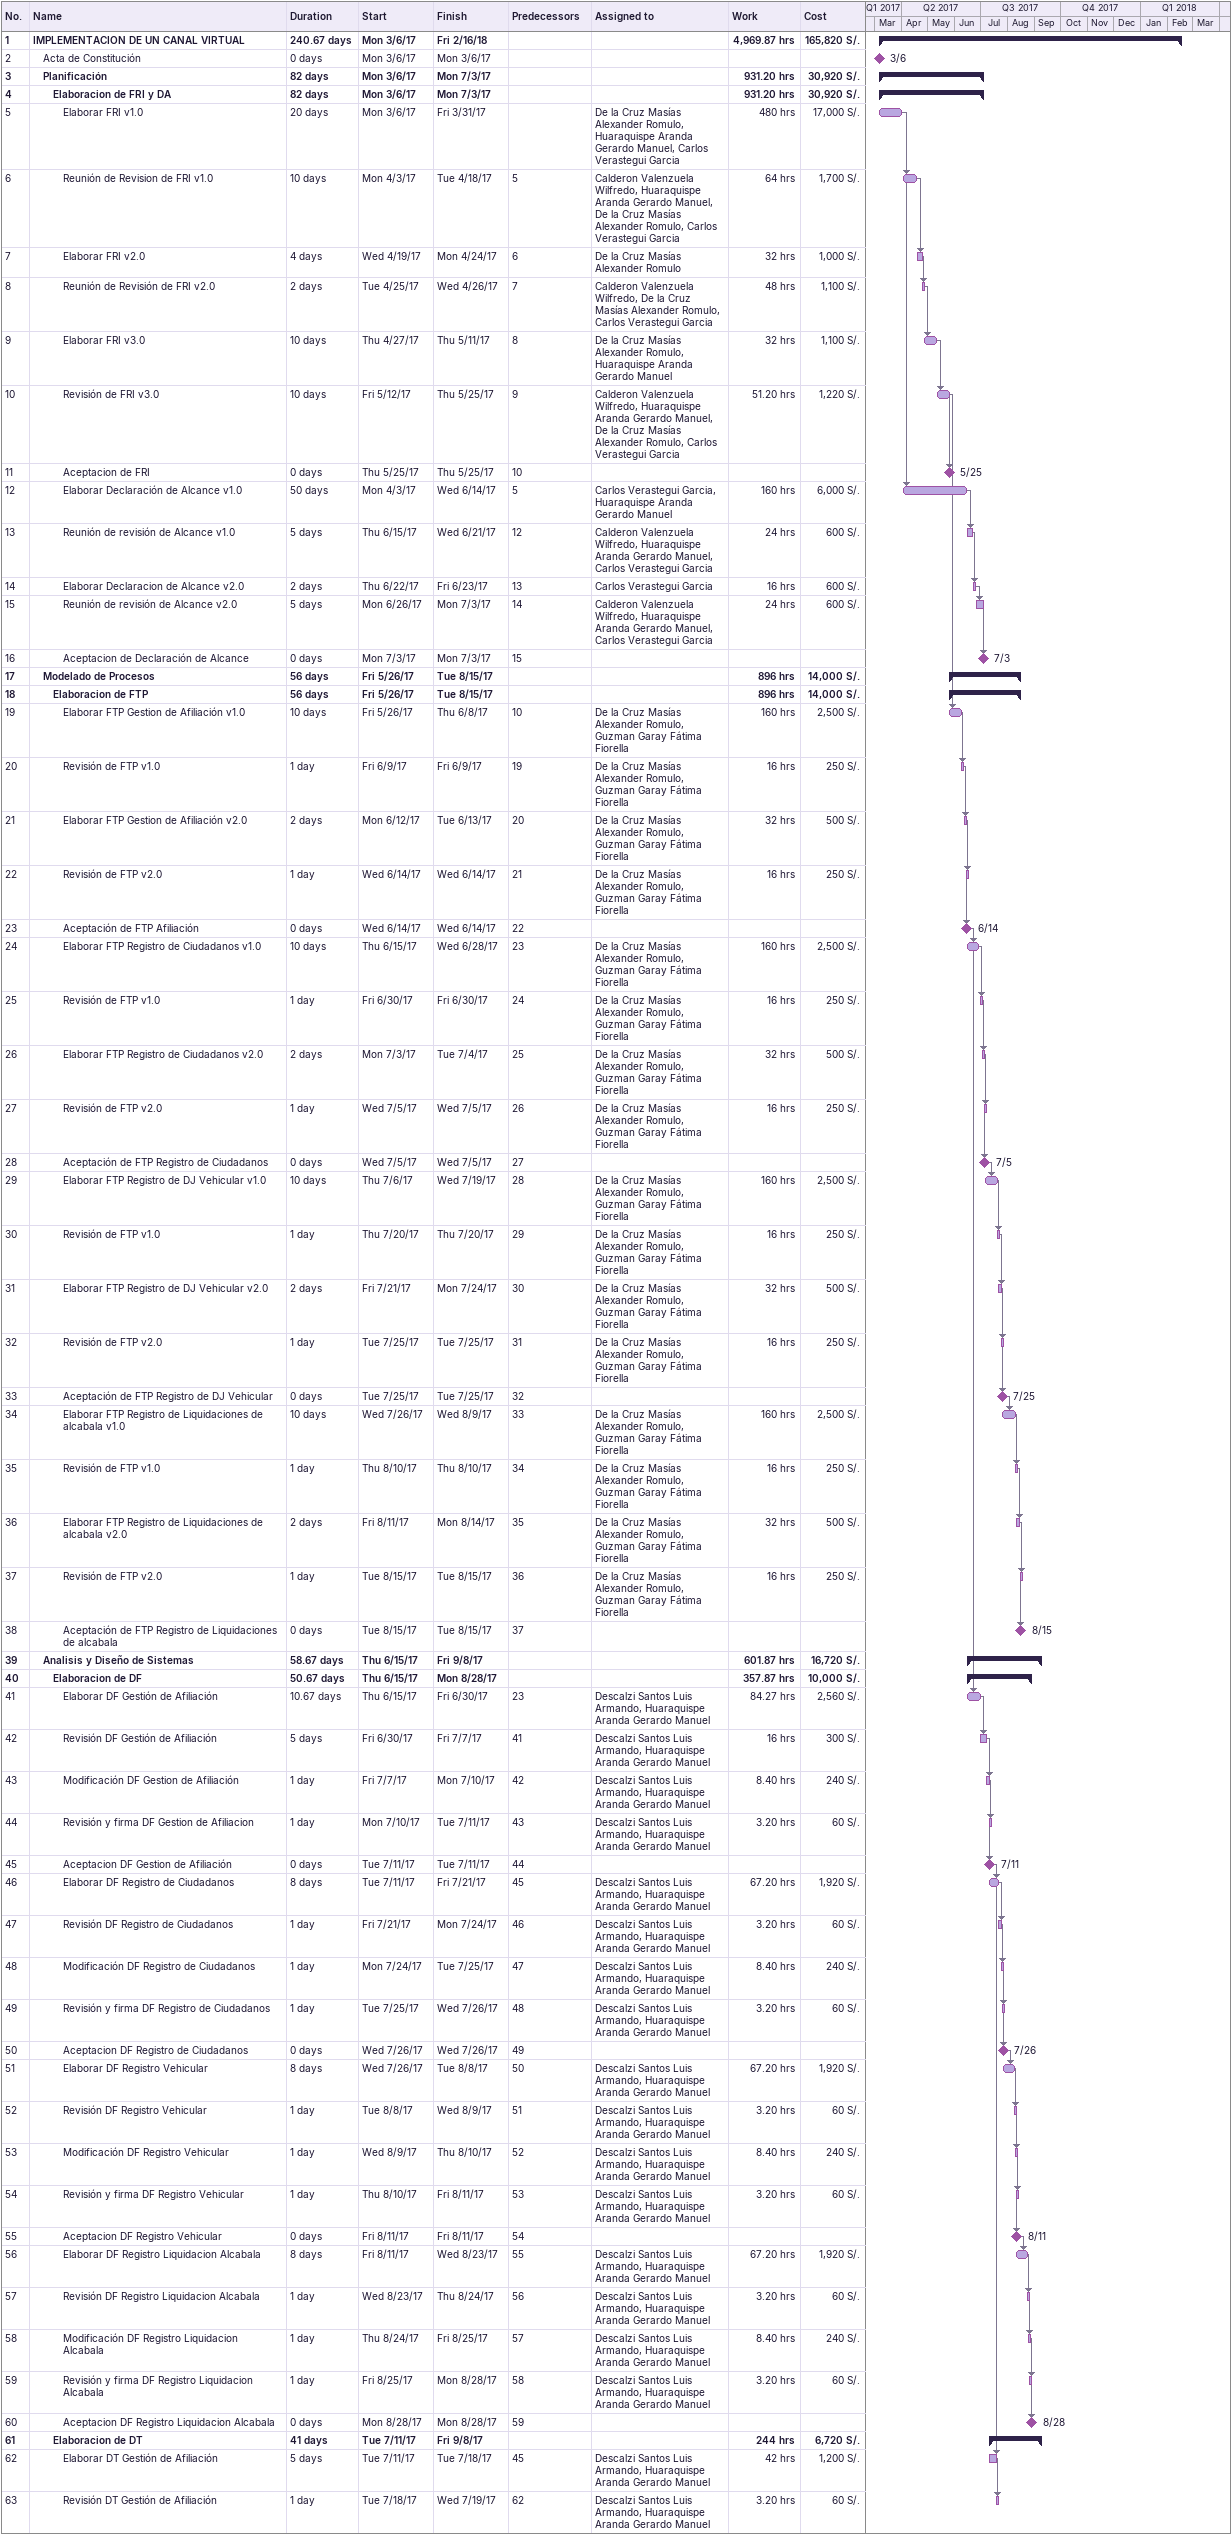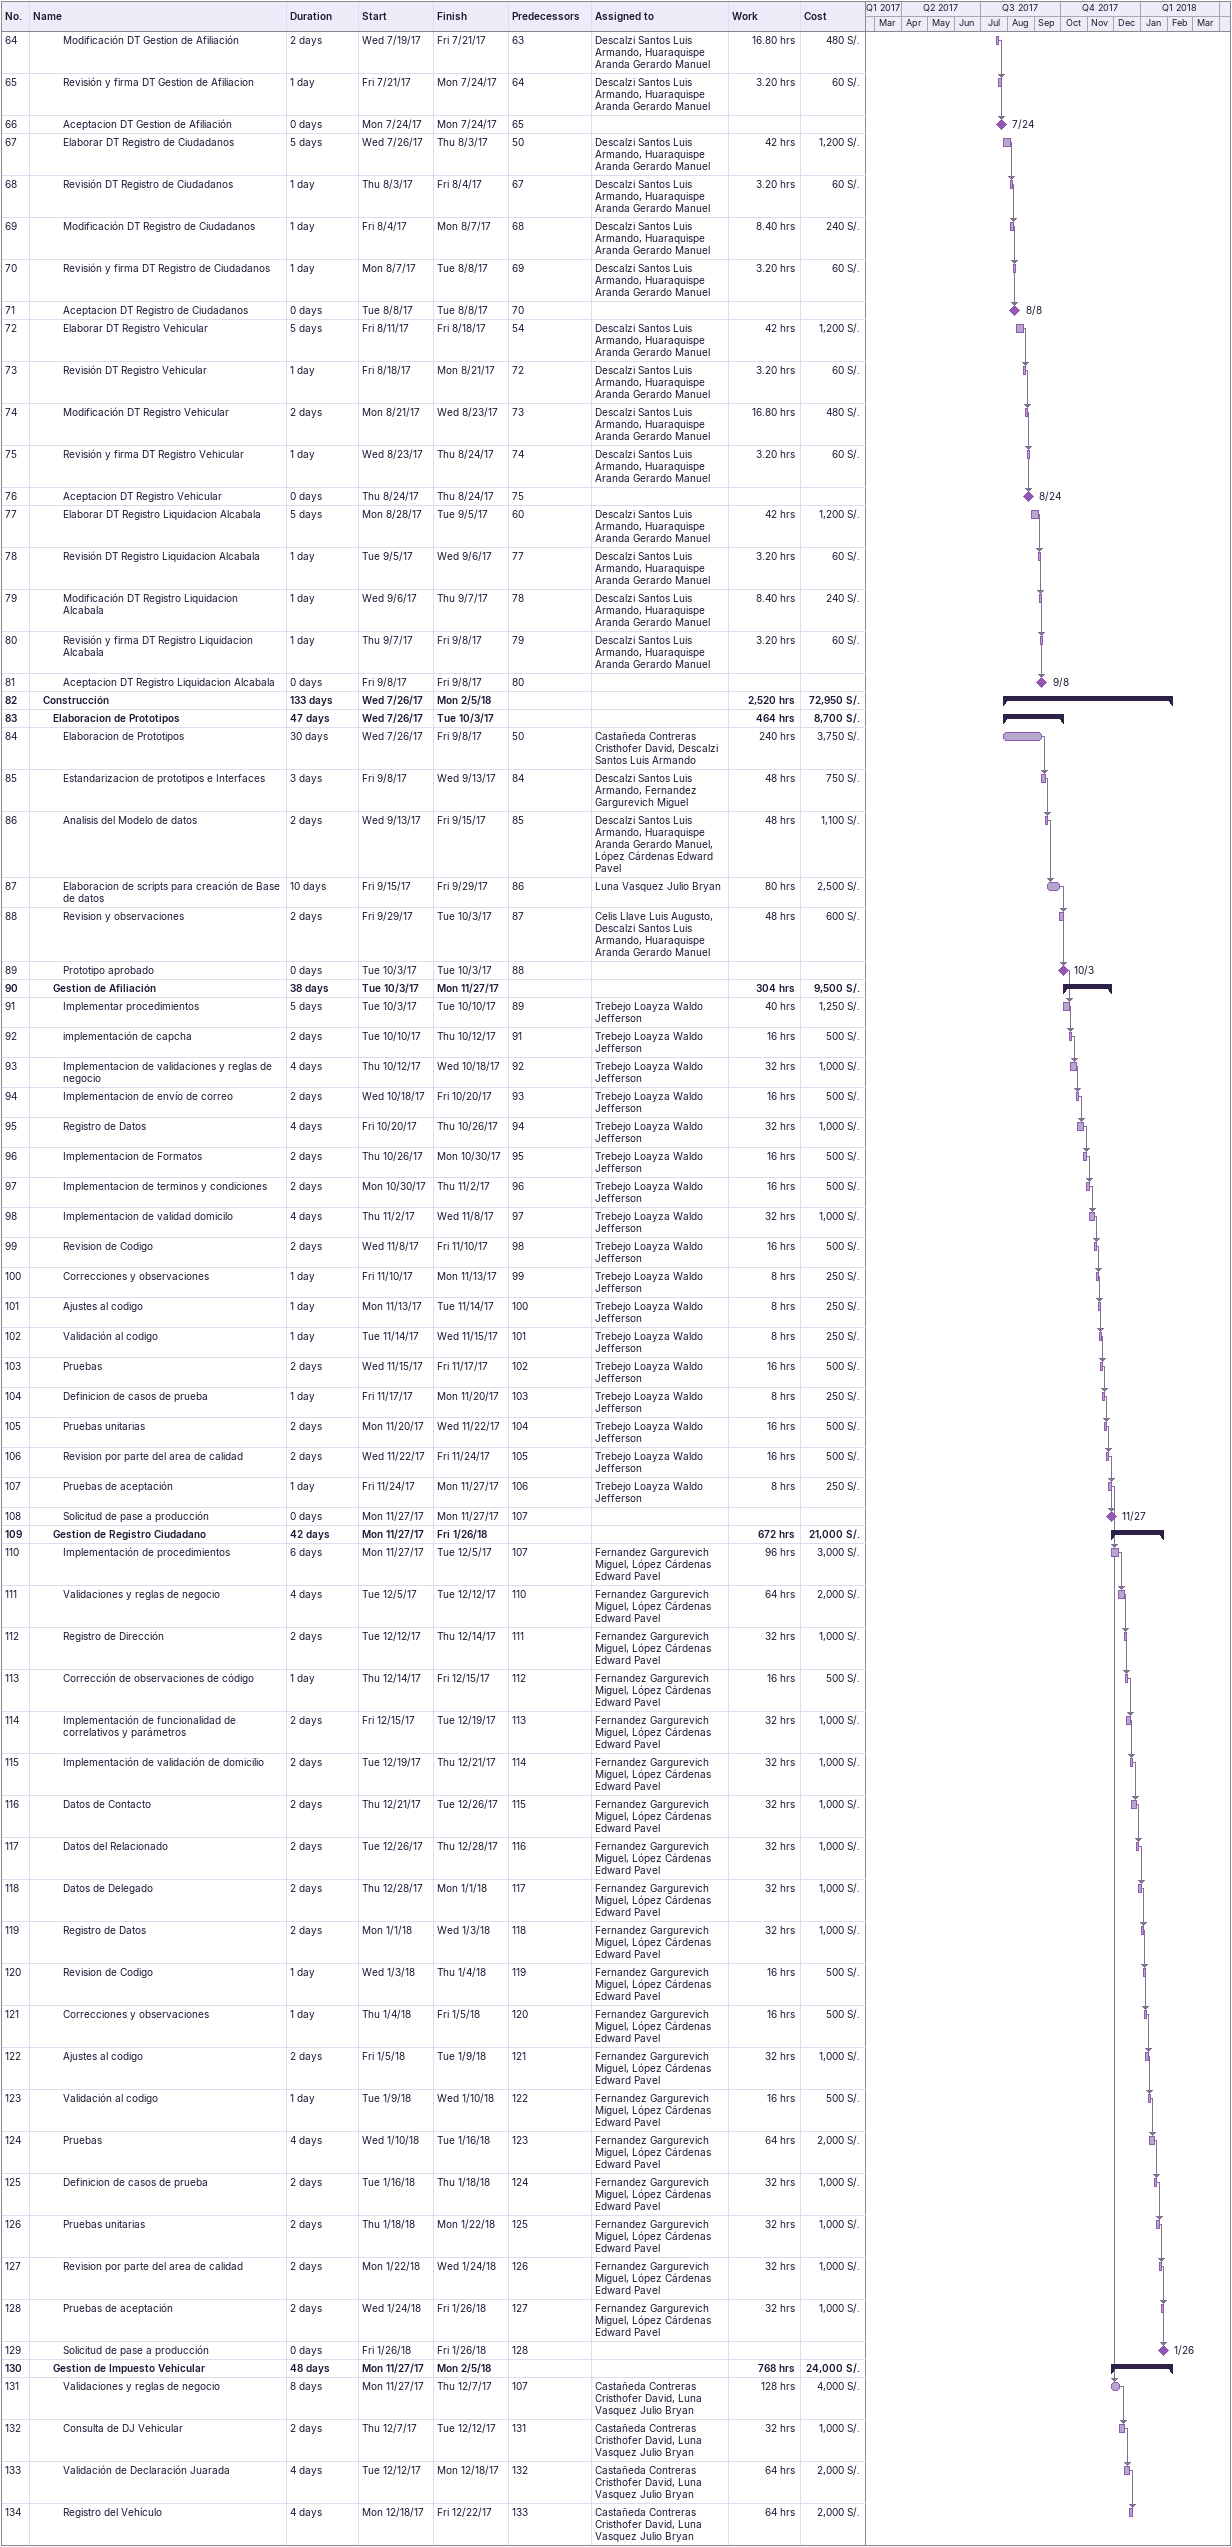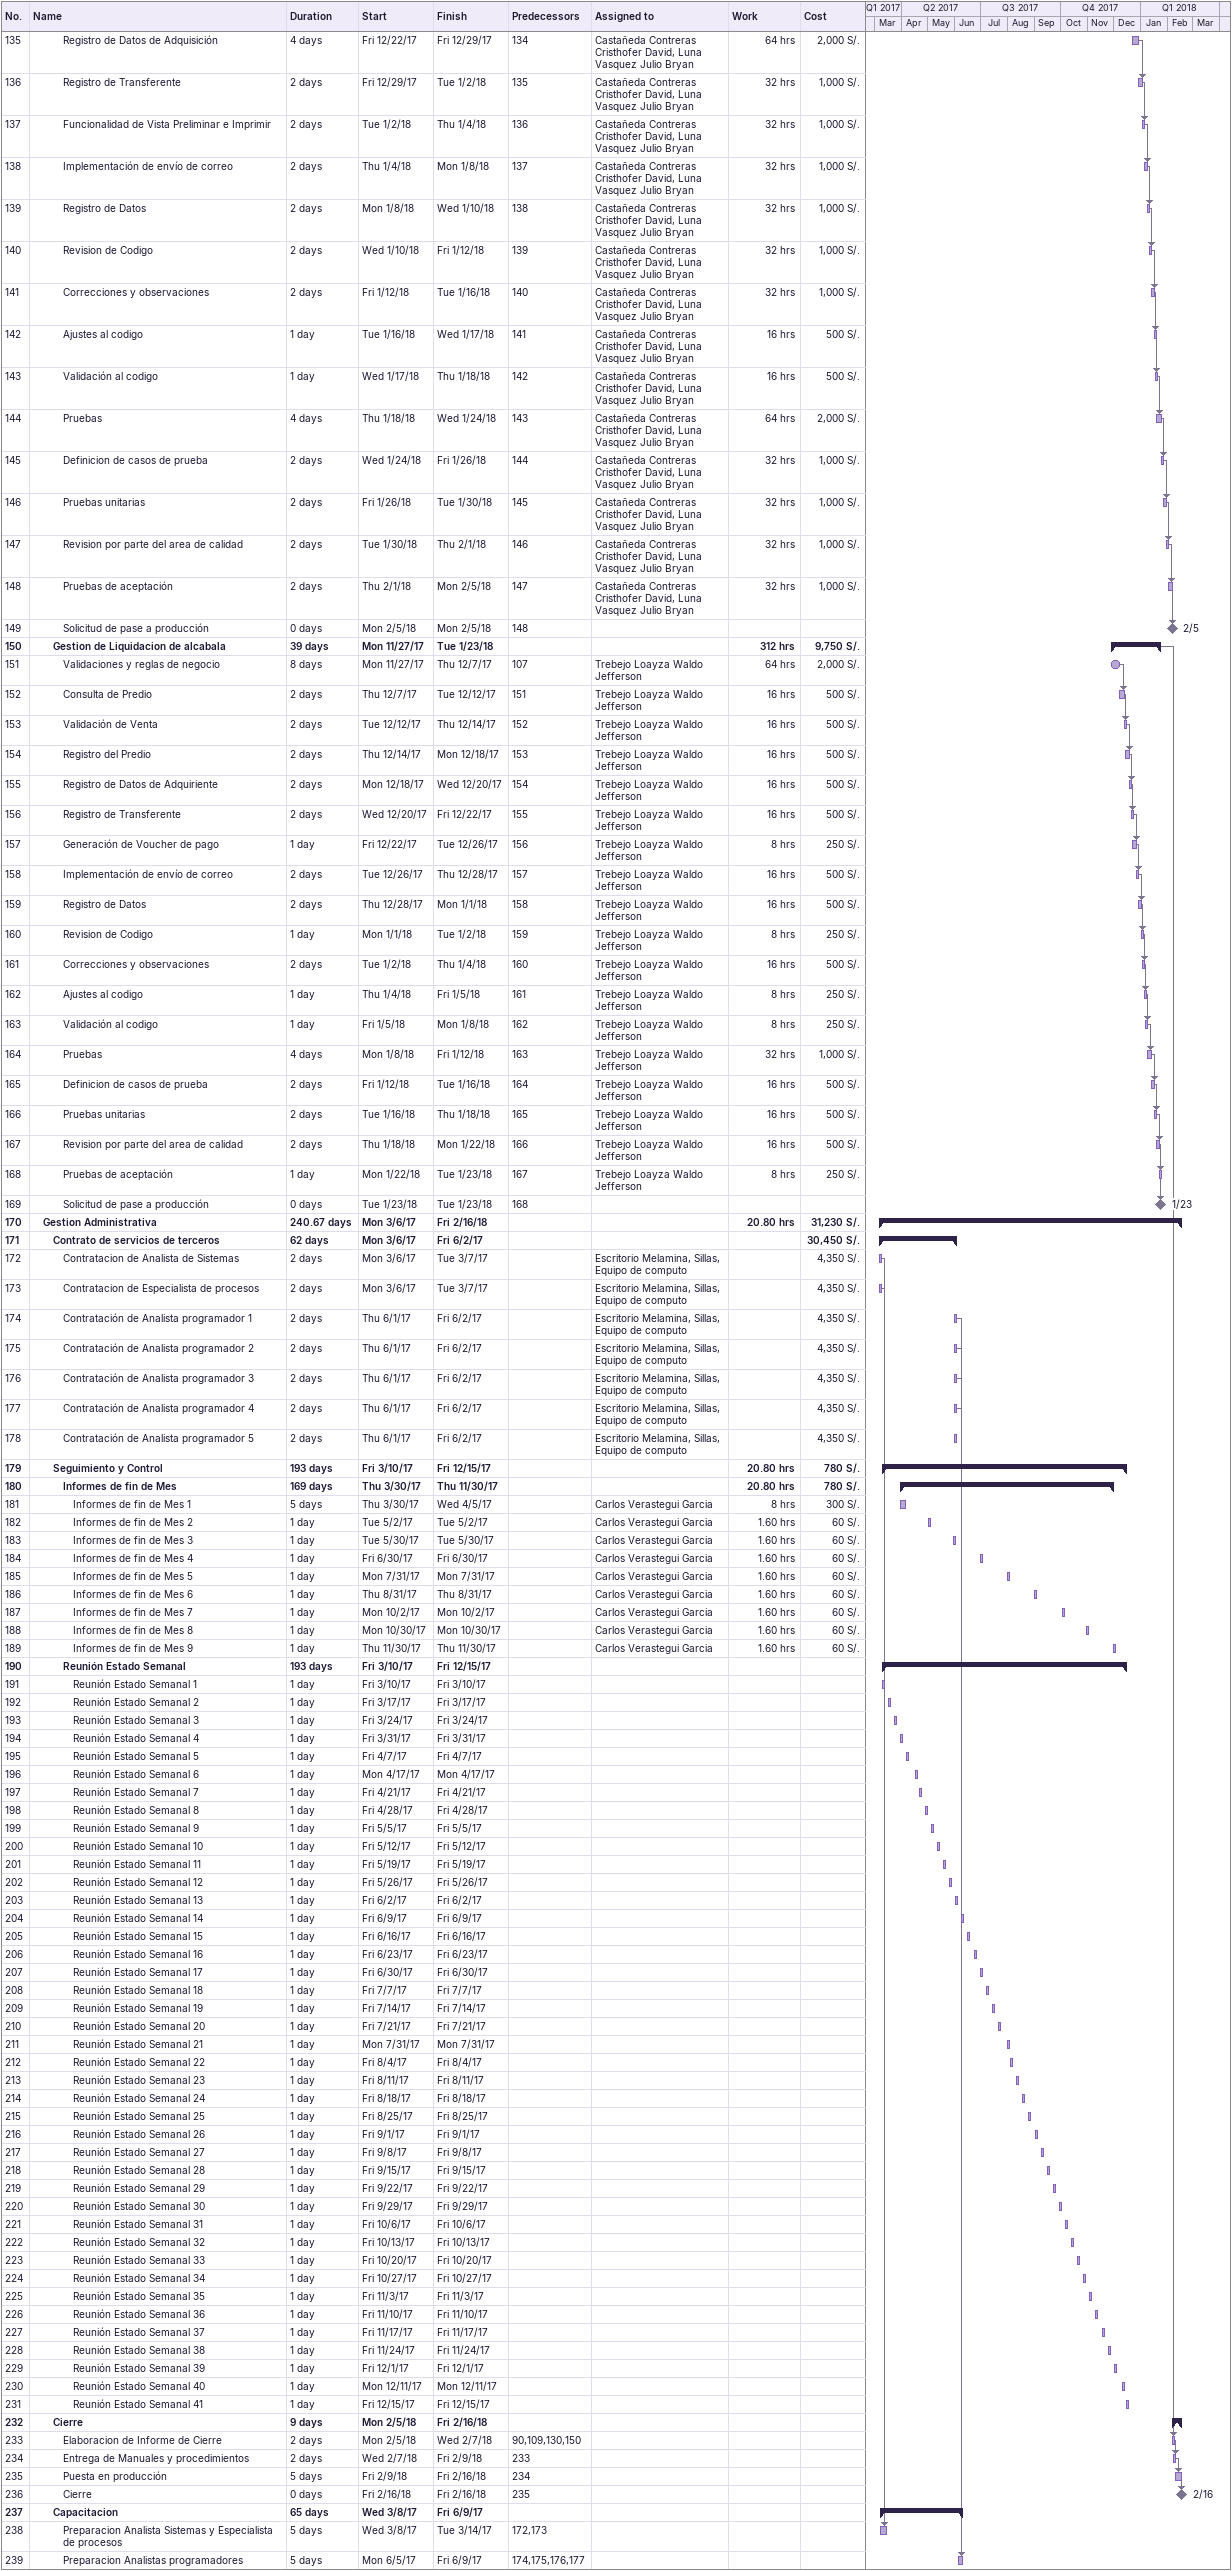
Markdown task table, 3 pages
| ID | Level | Task | Duration | Start | Finish | Predecessors | Resources | Work (h) | Cost (S/.) |
|---|---|---|---|---|---|---|---|---|---|
| 1 | 1 | **IMPLEMENTACION DE UN CANAL VIRTUAL** | 240.67d | 2017-03-06 | 2018-02-16 |  |  | 4969.87 | 165820 |
| 2 | 2 | Acta de Constitución | 0d | 2017-03-06 | 2017-03-06 |  |  |  |  |
| 3 | 2 | **Planificación** | 82d | 2017-03-06 | 2017-07-03 |  |  | 931.20 | 30920 |
| 4 | 3 | **Elaboracion de FRI y DA** | 82d | 2017-03-06 | 2017-07-03 |  |  | 931.20 | 30920 |
| 5 | 4 | Elaborar FRI v1.0 | 20d | 2017-03-06 | 2017-03-31 |  | De la Cruz Masías Alexander Romulo, Huaraquispe Aranda Gerardo Manuel, Carlos Verastegui Garcia | 480 | 17000 |
| 6 | 4 | Reunión de Revision de FRI v1.0 | 10d | 2017-04-03 | 2017-04-18 | 5 | Calderon Valenzuela Wilfredo, Huaraquispe Aranda Gerardo Manuel, De la Cruz Masías Alexander Romulo, Carlos Verastegui Garcia | 64 | 1700 |
| 7 | 4 | Elaborar FRI v2.0 | 4d | 2017-04-19 | 2017-04-24 | 6 | De la Cruz Masías Alexander Romulo | 32 | 1000 |
| 8 | 4 | Reunión de Revisión de FRI v2.0 | 2d | 2017-04-25 | 2017-04-26 | 7 | Calderon Valenzuela Wilfredo, De la Cruz Masías Alexander Romulo, Carlos Verastegui Garcia | 48 | 1100 |
| 9 | 4 | Elaborar FRI v3.0 | 10d | 2017-04-27 | 2017-05-11 | 8 | De la Cruz Masías Alexander Romulo, Huaraquispe Aranda Gerardo Manuel | 32 | 1100 |
| 10 | 4 | Revisión de FRI v3.0 | 10d | 2017-05-12 | 2017-05-25 | 9 | Calderon Valenzuela Wilfredo, Huaraquispe Aranda Gerardo Manuel, De la Cruz Masías Alexander Romulo, Carlos Verastegui Garcia | 51.20 | 1220 |
| 11 | 4 | Aceptacion de FRI | 0d | 2017-05-25 | 2017-05-25 | 10 |  |  |  |
| 12 | 4 | Elaborar Declaración de Alcance v1.0 | 50d | 2017-04-03 | 2017-06-14 | 5 | Carlos Verastegui Garcia, Huaraquispe Aranda Gerardo Manuel | 160 | 6000 |
| 13 | 4 | Reunión de revisión de Alcance v1.0 | 5d | 2017-06-15 | 2017-06-21 | 12 | Calderon Valenzuela Wilfredo, Huaraquispe Aranda Gerardo Manuel, Carlos Verastegui Garcia | 24 | 600 |
| 14 | 4 | Elaborar Declaracion de Alcance v2.0 | 2d | 2017-06-22 | 2017-06-23 | 13 | Carlos Verastegui Garcia | 16 | 600 |
| 15 | 4 | Reunión de revisión de Alcance v2.0 | 5d | 2017-06-26 | 2017-07-03 | 14 | Calderon Valenzuela Wilfredo, Huaraquispe Aranda Gerardo Manuel, Carlos Verastegui Garcia | 24 | 600 |
| 16 | 4 | Aceptacion de Declaración de Alcance | 0d | 2017-07-03 | 2017-07-03 | 15 |  |  |  |
| 17 | 2 | **Modelado de Procesos** | 56d | 2017-05-26 | 2017-08-15 |  |  | 896 | 14000 |
| 18 | 3 | **Elaboracion de FTP** | 56d | 2017-05-26 | 2017-08-15 |  |  | 896 | 14000 |
| 19 | 4 | Elaborar FTP Gestion de Afiliación v1.0 | 10d | 2017-05-26 | 2017-06-08 | 10 | De la Cruz Masías Alexander Romulo, Guzman Garay Fátima Fiorella | 160 | 2500 |
| 20 | 4 | Revisión de FTP v1.0 | 1d | 2017-06-09 | 2017-06-09 | 19 | De la Cruz Masías Alexander Romulo, Guzman Garay Fátima Fiorella | 16 | 250 |
| 21 | 4 | Elaborar FTP Gestion de Afiliación v2.0 | 2d | 2017-06-12 | 2017-06-13 | 20 | De la Cruz Masías Alexander Romulo, Guzman Garay Fátima Fiorella | 32 | 500 |
| 22 | 4 | Revisión de FTP v2.0 | 1d | 2017-06-14 | 2017-06-14 | 21 | De la Cruz Masías Alexander Romulo, Guzman Garay Fátima Fiorella | 16 | 250 |
| 23 | 4 | Aceptación de FTP Afiliación | 0d | 2017-06-14 | 2017-06-14 | 22 |  |  |  |
| 24 | 4 | Elaborar FTP Registro de Ciudadanos v1.0 | 10d | 2017-06-15 | 2017-06-28 | 23 | De la Cruz Masías Alexander Romulo, Guzman Garay Fátima Fiorella | 160 | 2500 |
| 25 | 4 | Revisión de FTP v1.0 | 1d | 2017-06-30 | 2017-06-30 | 24 | De la Cruz Masías Alexander Romulo, Guzman Garay Fátima Fiorella | 16 | 250 |
| 26 | 4 | Elaborar FTP Registro de Ciudadanos v2.0 | 2d | 2017-07-03 | 2017-07-04 | 25 | De la Cruz Masías Alexander Romulo, Guzman Garay Fátima Fiorella | 32 | 500 |
| 27 | 4 | Revisión de FTP v2.0 | 1d | 2017-07-05 | 2017-07-05 | 26 | De la Cruz Masías Alexander Romulo, Guzman Garay Fátima Fiorella | 16 | 250 |
| 28 | 4 | Aceptación de FTP Registro de Ciudadanos | 0d | 2017-07-05 | 2017-07-05 | 27 |  |  |  |
| 29 | 4 | Elaborar FTP Registro de DJ Vehicular v1.0 | 10d | 2017-07-06 | 2017-07-19 | 28 | De la Cruz Masías Alexander Romulo, Guzman Garay Fátima Fiorella | 160 | 2500 |
| 30 | 4 | Revisión de FTP v1.0 | 1d | 2017-07-20 | 2017-07-20 | 29 | De la Cruz Masías Alexander Romulo, Guzman Garay Fátima Fiorella | 16 | 250 |
| 31 | 4 | Elaborar FTP Registro de DJ Vehicular v2.0 | 2d | 2017-07-21 | 2017-07-24 | 30 | De la Cruz Masías Alexander Romulo, Guzman Garay Fátima Fiorella | 32 | 500 |
| 32 | 4 | Revisión de FTP v2.0 | 1d | 2017-07-25 | 2017-07-25 | 31 | De la Cruz Masías Alexander Romulo, Guzman Garay Fátima Fiorella | 16 | 250 |
| 33 | 4 | Aceptación de FTP Registro de DJ Vehicular | 0d | 2017-07-25 | 2017-07-25 | 32 |  |  |  |
| 34 | 4 | Elaborar FTP Registro de Liquidaciones de alcabala v1.0 | 10d | 2017-07-26 | 2017-08-09 | 33 | De la Cruz Masías Alexander Romulo, Guzman Garay Fátima Fiorella | 160 | 2500 |
| 35 | 4 | Revisión de FTP v1.0 | 1d | 2017-08-10 | 2017-08-10 | 34 | De la Cruz Masías Alexander Romulo, Guzman Garay Fátima Fiorella | 16 | 250 |
| 36 | 4 | Elaborar FTP Registro de Liquidaciones de alcabala v2.0 | 2d | 2017-08-11 | 2017-08-14 | 35 | De la Cruz Masías Alexander Romulo, Guzman Garay Fátima Fiorella | 32 | 500 |
| 37 | 4 | Revisión de FTP v2.0 | 1d | 2017-08-15 | 2017-08-15 | 36 | De la Cruz Masías Alexander Romulo, Guzman Garay Fátima Fiorella | 16 | 250 |
| 38 | 4 | Aceptación de FTP Registro de Liquidaciones de alcabala | 0d | 2017-08-15 | 2017-08-15 | 37 |  |  |  |
| 39 | 2 | **Analisis y Diseño de Sistemas** | 58.67d | 2017-06-15 | 2017-09-08 |  |  | 601.87 | 16720 |
| 40 | 3 | **Elaboracion de DF** | 50.67d | 2017-06-15 | 2017-08-28 |  |  | 357.87 | 10000 |
| 41 | 4 | Elaborar DF Gestión de Afiliación | 10.67d | 2017-06-15 | 2017-06-30 | 23 | Descalzi Santos Luis Armando, Huaraquispe Aranda Gerardo Manuel | 84.27 | 2560 |
| 42 | 4 | Revisión DF Gestión de Afiliación | 5d | 2017-06-30 | 2017-07-07 | 41 | Descalzi Santos Luis Armando, Huaraquispe Aranda Gerardo Manuel | 16 | 300 |
| 43 | 4 | Modificación DF Gestion de Afiliación | 1d | 2017-07-07 | 2017-07-10 | 42 | Descalzi Santos Luis Armando, Huaraquispe Aranda Gerardo Manuel | 8.40 | 240 |
| 44 | 4 | Revisión y firma DF Gestion de Afiliacion | 1d | 2017-07-10 | 2017-07-11 | 43 | Descalzi Santos Luis Armando, Huaraquispe Aranda Gerardo Manuel | 3.20 | 60 |
| 45 | 4 | Aceptacion DF Gestion de Afiliación | 0d | 2017-07-11 | 2017-07-11 | 44 |  |  |  |
| 46 | 4 | Elaborar DF Registro de Ciudadanos | 8d | 2017-07-11 | 2017-07-21 | 45 | Descalzi Santos Luis Armando, Huaraquispe Aranda Gerardo Manuel | 67.20 | 1920 |
| 47 | 4 | Revisión DF Registro de Ciudadanos | 1d | 2017-07-21 | 2017-07-24 | 46 | Descalzi Santos Luis Armando, Huaraquispe Aranda Gerardo Manuel | 3.20 | 60 |
| 48 | 4 | Modificación DF Registro de Ciudadanos | 1d | 2017-07-24 | 2017-07-25 | 47 | Descalzi Santos Luis Armando, Huaraquispe Aranda Gerardo Manuel | 8.40 | 240 |
| 49 | 4 | Revisión y firma DF Registro de Ciudadanos | 1d | 2017-07-25 | 2017-07-26 | 48 | Descalzi Santos Luis Armando, Huaraquispe Aranda Gerardo Manuel | 3.20 | 60 |
| 50 | 4 | Aceptacion DF Registro de Ciudadanos | 0d | 2017-07-26 | 2017-07-26 | 49 |  |  |  |
| 51 | 4 | Elaborar DF Registro Vehicular | 8d | 2017-07-26 | 2017-08-08 | 50 | Descalzi Santos Luis Armando, Huaraquispe Aranda Gerardo Manuel | 67.20 | 1920 |
| 52 | 4 | Revisión DF Registro Vehicular | 1d | 2017-08-08 | 2017-08-09 | 51 | Descalzi Santos Luis Armando, Huaraquispe Aranda Gerardo Manuel | 3.20 | 60 |
| 53 | 4 | Modificación DF Registro Vehicular | 1d | 2017-08-09 | 2017-08-10 | 52 | Descalzi Santos Luis Armando, Huaraquispe Aranda Gerardo Manuel | 8.40 | 240 |
| 54 | 4 | Revisión y firma DF Registro Vehicular | 1d | 2017-08-10 | 2017-08-11 | 53 | Descalzi Santos Luis Armando, Huaraquispe Aranda Gerardo Manuel | 3.20 | 60 |
| 55 | 4 | Aceptacion DF Registro Vehicular | 0d | 2017-08-11 | 2017-08-11 | 54 |  |  |  |
| 56 | 4 | Elaborar DF Registro Liquidacion Alcabala | 8d | 2017-08-11 | 2017-08-23 | 55 | Descalzi Santos Luis Armando, Huaraquispe Aranda Gerardo Manuel | 67.20 | 1920 |
| 57 | 4 | Revisión DF Registro Liquidacion Alcabala | 1d | 2017-08-23 | 2017-08-24 | 56 | Descalzi Santos Luis Armando, Huaraquispe Aranda Gerardo Manuel | 3.20 | 60 |
| 58 | 4 | Modificación DF Registro Liquidacion Alcabala | 1d | 2017-08-24 | 2017-08-25 | 57 | Descalzi Santos Luis Armando, Huaraquispe Aranda Gerardo Manuel | 8.40 | 240 |
| 59 | 4 | Revisión y firma DF Registro Liquidacion Alcabala | 1d | 2017-08-25 | 2017-08-28 | 58 | Descalzi Santos Luis Armando, Huaraquispe Aranda Gerardo Manuel | 3.20 | 60 |
| 60 | 4 | Aceptacion DF Registro Liquidacion Alcabala | 0d | 2017-08-28 | 2017-08-28 | 59 |  |  |  |
| 61 | 3 | **Elaboracion de DT** | 41d | 2017-07-11 | 2017-09-08 |  |  | 244 | 6720 |
| 62 | 4 | Elaborar DT Gestión de Afiliación | 5d | 2017-07-11 | 2017-07-18 | 45 | Descalzi Santos Luis Armando, Huaraquispe Aranda Gerardo Manuel | 42 | 1200 |
| 63 | 4 | Revisión DT Gestión de Afiliación | 1d | 2017-07-18 | 2017-07-19 | 62 | Descalzi Santos Luis Armando, Huaraquispe Aranda Gerardo Manuel | 3.20 | 60 |
| 64 | 4 | Modificación DT Gestion de Afiliación | 2d | 2017-07-19 | 2017-07-21 | 63 | Descalzi Santos Luis Armando, Huaraquispe Aranda Gerardo Manuel | 16.80 | 480 |
| 65 | 4 | Revisión y firma DT Gestion de Afiliacion | 1d | 2017-07-21 | 2017-07-24 | 64 | Descalzi Santos Luis Armando, Huaraquispe Aranda Gerardo Manuel | 3.20 | 60 |
| 66 | 4 | Aceptacion DT Gestion de Afiliación | 0d | 2017-07-24 | 2017-07-24 | 65 |  |  |  |
| 67 | 4 | Elaborar DT Registro de Ciudadanos | 5d | 2017-07-26 | 2017-08-03 | 50 | Descalzi Santos Luis Armando, Huaraquispe Aranda Gerardo Manuel | 42 | 1200 |
| 68 | 4 | Revisión DT Registro de Ciudadanos | 1d | 2017-08-03 | 2017-08-04 | 67 | Descalzi Santos Luis Armando, Huaraquispe Aranda Gerardo Manuel | 3.20 | 60 |
| 69 | 4 | Modificación DT Registro de Ciudadanos | 1d | 2017-08-04 | 2017-08-07 | 68 | Descalzi Santos Luis Armando, Huaraquispe Aranda Gerardo Manuel | 8.40 | 240 |
| 70 | 4 | Revisión y firma DT Registro de Ciudadanos | 1d | 2017-08-07 | 2017-08-08 | 69 | Descalzi Santos Luis Armando, Huaraquispe Aranda Gerardo Manuel | 3.20 | 60 |
| 71 | 4 | Aceptacion DT Registro de Ciudadanos | 0d | 2017-08-08 | 2017-08-08 | 70 |  |  |  |
| 72 | 4 | Elaborar DT Registro Vehicular | 5d | 2017-08-11 | 2017-08-18 | 54 | Descalzi Santos Luis Armando, Huaraquispe Aranda Gerardo Manuel | 42 | 1200 |
| 73 | 4 | Revisión DT Registro Vehicular | 1d | 2017-08-18 | 2017-08-21 | 72 | Descalzi Santos Luis Armando, Huaraquispe Aranda Gerardo Manuel | 3.20 | 60 |
| 74 | 4 | Modificación DT Registro Vehicular | 2d | 2017-08-21 | 2017-08-23 | 73 | Descalzi Santos Luis Armando, Huaraquispe Aranda Gerardo Manuel | 16.80 | 480 |
| 75 | 4 | Revisión y firma DT Registro Vehicular | 1d | 2017-08-23 | 2017-08-24 | 74 | Descalzi Santos Luis Armando, Huaraquispe Aranda Gerardo Manuel | 3.20 | 60 |
| 76 | 4 | Aceptacion DT Registro Vehicular | 0d | 2017-08-24 | 2017-08-24 | 75 |  |  |  |
| 77 | 4 | Elaborar DT Registro Liquidacion Alcabala | 5d | 2017-08-28 | 2017-09-05 | 60 | Descalzi Santos Luis Armando, Huaraquispe Aranda Gerardo Manuel | 42 | 1200 |
| 78 | 4 | Revisión DT Registro Liquidacion Alcabala | 1d | 2017-09-05 | 2017-09-06 | 77 | Descalzi Santos Luis Armando, Huaraquispe Aranda Gerardo Manuel | 3.20 | 60 |
| 79 | 4 | Modificación DT Registro Liquidacion Alcabala | 1d | 2017-09-06 | 2017-09-07 | 78 | Descalzi Santos Luis Armando, Huaraquispe Aranda Gerardo Manuel | 8.40 | 240 |
| 80 | 4 | Revisión y firma DT Registro Liquidacion Alcabala | 1d | 2017-09-07 | 2017-09-08 | 79 | Descalzi Santos Luis Armando, Huaraquispe Aranda Gerardo Manuel | 3.20 | 60 |
| 81 | 4 | Aceptacion DT Registro Liquidacion Alcabala | 0d | 2017-09-08 | 2017-09-08 | 80 |  |  |  |
| 82 | 2 | **Construcción** | 133d | 2017-07-26 | 2018-02-05 |  |  | 2520 | 72950 |
| 83 | 3 | **Elaboracion de Prototipos** | 47d | 2017-07-26 | 2017-10-03 |  |  | 464 | 8700 |
| 84 | 4 | Elaboracion de Prototipos | 30d | 2017-07-26 | 2017-09-08 | 50 | Castañeda Contreras Cristhofer David, Descalzi Santos Luis Armando | 240 | 3750 |
| 85 | 4 | Estandarizacion de prototipos e Interfaces | 3d | 2017-09-08 | 2017-09-13 | 84 | Descalzi Santos Luis Armando, Fernandez Gargurevich Miguel | 48 | 750 |
| 86 | 4 | Analisis del Modelo de datos | 2d | 2017-09-13 | 2017-09-15 | 85 | Descalzi Santos Luis Armando, Huaraquispe Aranda Gerardo Manuel, López Cárdenas Edward Pavel | 48 | 1100 |
| 87 | 4 | Elaboracion de scripts para creación de Base de datos | 10d | 2017-09-15 | 2017-09-29 | 86 | Luna Vasquez Julio Bryan | 80 | 2500 |
| 88 | 4 | Revision y observaciones | 2d | 2017-09-29 | 2017-10-03 | 87 | Celis Llave Luis Augusto, Descalzi Santos Luis Armando, Huaraquispe Aranda Gerardo Manuel | 48 | 600 |
| 89 | 4 | Prototipo aprobado | 0d | 2017-10-03 | 2017-10-03 | 88 |  |  |  |
| 90 | 3 | **Gestion de Afiliación** | 38d | 2017-10-03 | 2017-11-27 |  |  | 304 | 9500 |
| 91 | 4 | Implementar procedimientos | 5d | 2017-10-03 | 2017-10-10 | 89 | Trebejo Loayza Waldo Jefferson | 40 | 1250 |
| 92 | 4 | implementación de capcha | 2d | 2017-10-10 | 2017-10-12 | 91 | Trebejo Loayza Waldo Jefferson | 16 | 500 |
| 93 | 4 | Implementacion de validaciones y reglas de negocio | 4d | 2017-10-12 | 2017-10-18 | 92 | Trebejo Loayza Waldo Jefferson | 32 | 1000 |
| 94 | 4 | Implementacion de envío de correo | 2d | 2017-10-18 | 2017-10-20 | 93 | Trebejo Loayza Waldo Jefferson | 16 | 500 |
| 95 | 4 | Registro de Datos | 4d | 2017-10-20 | 2017-10-26 | 94 | Trebejo Loayza Waldo Jefferson | 32 | 1000 |
| 96 | 4 | Implementacion de Formatos | 2d | 2017-10-26 | 2017-10-30 | 95 | Trebejo Loayza Waldo Jefferson | 16 | 500 |
| 97 | 4 | Implementacion de terminos y condiciones | 2d | 2017-10-30 | 2017-11-02 | 96 | Trebejo Loayza Waldo Jefferson | 16 | 500 |
| 98 | 4 | Implementacion de validad domicilo | 4d | 2017-11-02 | 2017-11-08 | 97 | Trebejo Loayza Waldo Jefferson | 32 | 1000 |
| 99 | 4 | Revision de Codigo | 2d | 2017-11-08 | 2017-11-10 | 98 | Trebejo Loayza Waldo Jefferson | 16 | 500 |
| 100 | 4 | Correcciones y observaciones | 1d | 2017-11-10 | 2017-11-13 | 99 | Trebejo Loayza Waldo Jefferson | 8 | 250 |
| 101 | 4 | Ajustes al codigo | 1d | 2017-11-13 | 2017-11-14 | 100 | Trebejo Loayza Waldo Jefferson | 8 | 250 |
| 102 | 4 | Validación al codigo | 1d | 2017-11-14 | 2017-11-15 | 101 | Trebejo Loayza Waldo Jefferson | 8 | 250 |
| 103 | 4 | Pruebas | 2d | 2017-11-15 | 2017-11-17 | 102 | Trebejo Loayza Waldo Jefferson | 16 | 500 |
| 104 | 4 | Definicion de casos de prueba | 1d | 2017-11-17 | 2017-11-20 | 103 | Trebejo Loayza Waldo Jefferson | 8 | 250 |
| 105 | 4 | Pruebas unitarias | 2d | 2017-11-20 | 2017-11-22 | 104 | Trebejo Loayza Waldo Jefferson | 16 | 500 |
| 106 | 4 | Revision por parte del area de calidad | 2d | 2017-11-22 | 2017-11-24 | 105 | Trebejo Loayza Waldo Jefferson | 16 | 500 |
| 107 | 4 | Pruebas de aceptación | 1d | 2017-11-24 | 2017-11-27 | 106 | Trebejo Loayza Waldo Jefferson | 8 | 250 |
| 108 | 4 | Solicitud de pase a producción | 0d | 2017-11-27 | 2017-11-27 | 107 |  |  |  |
| 109 | 3 | **Gestion de Registro Ciudadano** | 42d | 2017-11-27 | 2018-01-26 |  |  | 672 | 21000 |
| 110 | 4 | Implementación de procedimientos | 6d | 2017-11-27 | 2017-12-05 | 107 | Fernandez Gargurevich Miguel, López Cárdenas Edward Pavel | 96 | 3000 |
| 111 | 4 | Validaciones y reglas de negocio | 4d | 2017-12-05 | 2017-12-12 | 110 | Fernandez Gargurevich Miguel, López Cárdenas Edward Pavel | 64 | 2000 |
| 112 | 4 | Registro de Dirección | 2d | 2017-12-12 | 2017-12-14 | 111 | Fernandez Gargurevich Miguel, López Cárdenas Edward Pavel | 32 | 1000 |
| 113 | 4 | Corrección de observaciones de código | 1d | 2017-12-14 | 2017-12-15 | 112 | Fernandez Gargurevich Miguel, López Cárdenas Edward Pavel | 16 | 500 |
| 114 | 4 | Implementación de funcionalidad de correlativos y parámetros | 2d | 2017-12-15 | 2017-12-19 | 113 | Fernandez Gargurevich Miguel, López Cárdenas Edward Pavel | 32 | 1000 |
| 115 | 4 | Implementación de validación de domicilio | 2d | 2017-12-19 | 2017-12-21 | 114 | Fernandez Gargurevich Miguel, López Cárdenas Edward Pavel | 32 | 1000 |
| 116 | 4 | Datos de Contacto | 2d | 2017-12-21 | 2017-12-26 | 115 | Fernandez Gargurevich Miguel, López Cárdenas Edward Pavel | 32 | 1000 |
| 117 | 4 | Datos del Relacionado | 2d | 2017-12-26 | 2017-12-28 | 116 | Fernandez Gargurevich Miguel, López Cárdenas Edward Pavel | 32 | 1000 |
| 118 | 4 | Datos de Delegado | 2d | 2017-12-28 | 2018-01-01 | 117 | Fernandez Gargurevich Miguel, López Cárdenas Edward Pavel | 32 | 1000 |
| 119 | 4 | Registro de Datos | 2d | 2018-01-01 | 2018-01-03 | 118 | Fernandez Gargurevich Miguel, López Cárdenas Edward Pavel | 32 | 1000 |
| 120 | 4 | Revision de Codigo | 1d | 2018-01-03 | 2018-01-04 | 119 | Fernandez Gargurevich Miguel, López Cárdenas Edward Pavel | 16 | 500 |
| 121 | 4 | Correcciones y observaciones | 1d | 2018-01-04 | 2018-01-05 | 120 | Fernandez Gargurevich Miguel, López Cárdenas Edward Pavel | 16 | 500 |
| 122 | 4 | Ajustes al codigo | 2d | 2018-01-05 | 2018-01-09 | 121 | Fernandez Gargurevich Miguel, López Cárdenas Edward Pavel | 32 | 1000 |
| 123 | 4 | Validación al codigo | 1d | 2018-01-09 | 2018-01-10 | 122 | Fernandez Gargurevich Miguel, López Cárdenas Edward Pavel | 16 | 500 |
| 124 | 4 | Pruebas | 4d | 2018-01-10 | 2018-01-16 | 123 | Fernandez Gargurevich Miguel, López Cárdenas Edward Pavel | 64 | 2000 |
| 125 | 4 | Definicion de casos de prueba | 2d | 2018-01-16 | 2018-01-18 | 124 | Fernandez Gargurevich Miguel, López Cárdenas Edward Pavel | 32 | 1000 |
| 126 | 4 | Pruebas unitarias | 2d | 2018-01-18 | 2018-01-22 | 125 | Fernandez Gargurevich Miguel, López Cárdenas Edward Pavel | 32 | 1000 |
| 127 | 4 | Revision por parte del area de calidad | 2d | 2018-01-22 | 2018-01-24 | 126 | Fernandez Gargurevich Miguel, López Cárdenas Edward Pavel | 32 | 1000 |
| 128 | 4 | Pruebas de aceptación | 2d | 2018-01-24 | 2018-01-26 | 127 | Fernandez Gargurevich Miguel, López Cárdenas Edward Pavel | 32 | 1000 |
| 129 | 4 | Solicitud de pase a producción | 0d | 2018-01-26 | 2018-01-26 | 128 |  |  |  |
| 130 | 3 | **Gestion de Impuesto Vehicular** | 48d | 2017-11-27 | 2018-02-05 |  |  | 768 | 24000 |
| 131 | 4 | Validaciones y reglas de negocio | 8d | 2017-11-27 | 2017-12-07 | 107 | Castañeda Contreras Cristhofer David, Luna Vasquez Julio Bryan | 128 | 4000 |
| 132 | 4 | Consulta de DJ Vehicular | 2d | 2017-12-07 | 2017-12-12 | 131 | Castañeda Contreras Cristhofer David, Luna Vasquez Julio Bryan | 32 | 1000 |
| 133 | 4 | Validación de Declaración Juarada | 4d | 2017-12-12 | 2017-12-18 | 132 | Castañeda Contreras Cristhofer David, Luna Vasquez Julio Bryan | 64 | 2000 |
| 134 | 4 | Registro del Vehículo | 4d | 2017-12-18 | 2017-12-22 | 133 | Castañeda Contreras Cristhofer David, Luna Vasquez Julio Bryan | 64 | 2000 |
| 135 | 4 | Registro de Datos de Adquisición | 4d | 2017-12-22 | 2017-12-29 | 134 | Castañeda Contreras Cristhofer David, Luna Vasquez Julio Bryan | 64 | 2000 |
| 136 | 4 | Registro de Transferente | 2d | 2017-12-29 | 2018-01-02 | 135 | Castañeda Contreras Cristhofer David, Luna Vasquez Julio Bryan | 32 | 1000 |
| 137 | 4 | Funcionalidad de Vista Preliminar e Imprimir | 2d | 2018-01-02 | 2018-01-04 | 136 | Castañeda Contreras Cristhofer David, Luna Vasquez Julio Bryan | 32 | 1000 |
| 138 | 4 | Implementación de envío de correo | 2d | 2018-01-04 | 2018-01-08 | 137 | Castañeda Contreras Cristhofer David, Luna Vasquez Julio Bryan | 32 | 1000 |
| 139 | 4 | Registro de Datos | 2d | 2018-01-08 | 2018-01-10 | 138 | Castañeda Contreras Cristhofer David, Luna Vasquez Julio Bryan | 32 | 1000 |
| 140 | 4 | Revision de Codigo | 2d | 2018-01-10 | 2018-01-12 | 139 | Castañeda Contreras Cristhofer David, Luna Vasquez Julio Bryan | 32 | 1000 |
| 141 | 4 | Correcciones y observaciones | 2d | 2018-01-12 | 2018-01-16 | 140 | Castañeda Contreras Cristhofer David, Luna Vasquez Julio Bryan | 32 | 1000 |
| 142 | 4 | Ajustes al codigo | 1d | 2018-01-16 | 2018-01-17 | 141 | Castañeda Contreras Cristhofer David, Luna Vasquez Julio Bryan | 16 | 500 |
| 143 | 4 | Validación al codigo | 1d | 2018-01-17 | 2018-01-18 | 142 | Castañeda Contreras Cristhofer David, Luna Vasquez Julio Bryan | 16 | 500 |
| 144 | 4 | Pruebas | 4d | 2018-01-18 | 2018-01-24 | 143 | Castañeda Contreras Cristhofer David, Luna Vasquez Julio Bryan | 64 | 2000 |
| 145 | 4 | Definicion de casos de prueba | 2d | 2018-01-24 | 2018-01-26 | 144 | Castañeda Contreras Cristhofer David, Luna Vasquez Julio Bryan | 32 | 1000 |
| 146 | 4 | Pruebas unitarias | 2d | 2018-01-26 | 2018-01-30 | 145 | Castañeda Contreras Cristhofer David, Luna Vasquez Julio Bryan | 32 | 1000 |
| 147 | 4 | Revision por parte del area de calidad | 2d | 2018-01-30 | 2018-02-01 | 146 | Castañeda Contreras Cristhofer David, Luna Vasquez Julio Bryan | 32 | 1000 |
| 148 | 4 | Pruebas de aceptación | 2d | 2018-02-01 | 2018-02-05 | 147 | Castañeda Contreras Cristhofer David, Luna Vasquez Julio Bryan | 32 | 1000 |
| 149 | 4 | Solicitud de pase a producción | 0d | 2018-02-05 | 2018-02-05 | 148 |  |  |  |
| 150 | 3 | **Gestion de Liquidacion de alcabala** | 39d | 2017-11-27 | 2018-01-23 |  |  | 312 | 9750 |
| 151 | 4 | Validaciones y reglas de negocio | 8d | 2017-11-27 | 2017-12-07 | 107 | Trebejo Loayza Waldo Jefferson | 64 | 2000 |
| 152 | 4 | Consulta de Predio | 2d | 2017-12-07 | 2017-12-12 | 151 | Trebejo Loayza Waldo Jefferson | 16 | 500 |
| 153 | 4 | Validación de Venta | 2d | 2017-12-12 | 2017-12-14 | 152 | Trebejo Loayza Waldo Jefferson | 16 | 500 |
| 154 | 4 | Registro del Predio | 2d | 2017-12-14 | 2017-12-18 | 153 | Trebejo Loayza Waldo Jefferson | 16 | 500 |
| 155 | 4 | Registro de Datos de Adquiriente | 2d | 2017-12-18 | 2017-12-20 | 154 | Trebejo Loayza Waldo Jefferson | 16 | 500 |
| 156 | 4 | Registro de Transferente | 2d | 2017-12-20 | 2017-12-22 | 155 | Trebejo Loayza Waldo Jefferson | 16 | 500 |
| 157 | 4 | Generación de Voucher de pago | 1d | 2017-12-22 | 2017-12-26 | 156 | Trebejo Loayza Waldo Jefferson | 8 | 250 |
| 158 | 4 | Implementación de envío de correo | 2d | 2017-12-26 | 2017-12-28 | 157 | Trebejo Loayza Waldo Jefferson | 16 | 500 |
| 159 | 4 | Registro de Datos | 2d | 2017-12-28 | 2018-01-01 | 158 | Trebejo Loayza Waldo Jefferson | 16 | 500 |
| 160 | 4 | Revision de Codigo | 1d | 2018-01-01 | 2018-01-02 | 159 | Trebejo Loayza Waldo Jefferson | 8 | 250 |
| 161 | 4 | Correcciones y observaciones | 2d | 2018-01-02 | 2018-01-04 | 160 | Trebejo Loayza Waldo Jefferson | 16 | 500 |
| 162 | 4 | Ajustes al codigo | 1d | 2018-01-04 | 2018-01-05 | 161 | Trebejo Loayza Waldo Jefferson | 8 | 250 |
| 163 | 4 | Validación al codigo | 1d | 2018-01-05 | 2018-01-08 | 162 | Trebejo Loayza Waldo Jefferson | 8 | 250 |
| 164 | 4 | Pruebas | 4d | 2018-01-08 | 2018-01-12 | 163 | Trebejo Loayza Waldo Jefferson | 32 | 1000 |
| 165 | 4 | Definicion de casos de prueba | 2d | 2018-01-12 | 2018-01-16 | 164 | Trebejo Loayza Waldo Jefferson | 16 | 500 |
| 166 | 4 | Pruebas unitarias | 2d | 2018-01-16 | 2018-01-18 | 165 | Trebejo Loayza Waldo Jefferson | 16 | 500 |
| 167 | 4 | Revision por parte del area de calidad | 2d | 2018-01-18 | 2018-01-22 | 166 | Trebejo Loayza Waldo Jefferson | 16 | 500 |
| 168 | 4 | Pruebas de aceptación | 1d | 2018-01-22 | 2018-01-23 | 167 | Trebejo Loayza Waldo Jefferson | 8 | 250 |
| 169 | 4 | Solicitud de pase a producción | 0d | 2018-01-23 | 2018-01-23 | 168 |  |  |  |
| 170 | 2 | **Gestion Administrativa** | 240.67d | 2017-03-06 | 2018-02-16 |  |  | 20.80 | 31230 |
| 171 | 3 | **Contrato de servicios de terceros** | 62d | 2017-03-06 | 2017-06-02 |  |  |  | 30450 |
| 172 | 4 | Contratacion de Analista de Sistemas | 2d | 2017-03-06 | 2017-03-07 |  | Escritorio Melamina, Sillas, Equipo de computo |  | 4350 |
| 173 | 4 | Contratacion de Especialista de procesos | 2d | 2017-03-06 | 2017-03-07 |  | Escritorio Melamina, Sillas, Equipo de computo |  | 4350 |
| 174 | 4 | Contratación de Analista programador 1 | 2d | 2017-06-01 | 2017-06-02 |  | Escritorio Melamina, Sillas, Equipo de computo |  | 4350 |
| 175 | 4 | Contratación de Analista programador 2 | 2d | 2017-06-01 | 2017-06-02 |  | Escritorio Melamina, Sillas, Equipo de computo |  | 4350 |
| 176 | 4 | Contratación de Analista programador 3 | 2d | 2017-06-01 | 2017-06-02 |  | Escritorio Melamina, Sillas, Equipo de computo |  | 4350 |
| 177 | 4 | Contratación de Analista programador 4 | 2d | 2017-06-01 | 2017-06-02 |  | Escritorio Melamina, Sillas, Equipo de computo |  | 4350 |
| 178 | 4 | Contratación de Analista programador 5 | 2d | 2017-06-01 | 2017-06-02 |  | Escritorio Melamina, Sillas, Equipo de computo |  | 4350 |
| 179 | 3 | **Seguimiento y Control** | 193d | 2017-03-10 | 2017-12-15 |  |  | 20.80 | 780 |
| 180 | 4 | **Informes de fin de Mes** | 169d | 2017-03-30 | 2017-11-30 |  |  | 20.80 | 780 |
| 181 | 5 | Informes de fin de Mes 1 | 5d | 2017-03-30 | 2017-04-05 |  | Carlos Verastegui Garcia | 8 | 300 |
| 182 | 5 | Informes de fin de Mes 2 | 1d | 2017-05-02 | 2017-05-02 |  | Carlos Verastegui Garcia | 1.60 | 60 |
| 183 | 5 | Informes de fin de Mes 3 | 1d | 2017-05-30 | 2017-05-30 |  | Carlos Verastegui Garcia | 1.60 | 60 |
| 184 | 5 | Informes de fin de Mes 4 | 1d | 2017-06-30 | 2017-06-30 |  | Carlos Verastegui Garcia | 1.60 | 60 |
| 185 | 5 | Informes de fin de Mes 5 | 1d | 2017-07-31 | 2017-07-31 |  | Carlos Verastegui Garcia | 1.60 | 60 |
| 186 | 5 | Informes de fin de Mes 6 | 1d | 2017-08-31 | 2017-08-31 |  | Carlos Verastegui Garcia | 1.60 | 60 |
| 187 | 5 | Informes de fin de Mes 7 | 1d | 2017-10-02 | 2017-10-02 |  | Carlos Verastegui Garcia | 1.60 | 60 |
| 188 | 5 | Informes de fin de Mes 8 | 1d | 2017-10-30 | 2017-10-30 |  | Carlos Verastegui Garcia | 1.60 | 60 |
| 189 | 5 | Informes de fin de Mes 9 | 1d | 2017-11-30 | 2017-11-30 |  | Carlos Verastegui Garcia | 1.60 | 60 |
| 190 | 4 | **Reunión Estado Semanal** | 193d | 2017-03-10 | 2017-12-15 |  |  |  |  |
| 191 | 5 | Reunión Estado Semanal 1 | 1d | 2017-03-10 | 2017-03-10 |  |  |  |  |
| 192 | 5 | Reunión Estado Semanal 2 | 1d | 2017-03-17 | 2017-03-17 |  |  |  |  |
| 193 | 5 | Reunión Estado Semanal 3 | 1d | 2017-03-24 | 2017-03-24 |  |  |  |  |
| 194 | 5 | Reunión Estado Semanal 4 | 1d | 2017-03-31 | 2017-03-31 |  |  |  |  |
| 195 | 5 | Reunión Estado Semanal 5 | 1d | 2017-04-07 | 2017-04-07 |  |  |  |  |
| 196 | 5 | Reunión Estado Semanal 6 | 1d | 2017-04-17 | 2017-04-17 |  |  |  |  |
| 197 | 5 | Reunión Estado Semanal 7 | 1d | 2017-04-21 | 2017-04-21 |  |  |  |  |
| 198 | 5 | Reunión Estado Semanal 8 | 1d | 2017-04-28 | 2017-04-28 |  |  |  |  |
| 199 | 5 | Reunión Estado Semanal 9 | 1d | 2017-05-05 | 2017-05-05 |  |  |  |  |
| 200 | 5 | Reunión Estado Semanal 10 | 1d | 2017-05-12 | 2017-05-12 |  |  |  |  |
| 201 | 5 | Reunión Estado Semanal 11 | 1d | 2017-05-19 | 2017-05-19 |  |  |  |  |
| 202 | 5 | Reunión Estado Semanal 12 | 1d | 2017-05-26 | 2017-05-26 |  |  |  |  |
| 203 | 5 | Reunión Estado Semanal 13 | 1d | 2017-06-02 | 2017-06-02 |  |  |  |  |
| 204 | 5 | Reunión Estado Semanal 14 | 1d | 2017-06-09 | 2017-06-09 |  |  |  |  |
| 205 | 5 | Reunión Estado Semanal 15 | 1d | 2017-06-16 | 2017-06-16 |  |  |  |  |
| 206 | 5 | Reunión Estado Semanal 16 | 1d | 2017-06-23 | 2017-06-23 |  |  |  |  |
| 207 | 5 | Reunión Estado Semanal 17 | 1d | 2017-06-30 | 2017-06-30 |  |  |  |  |
| 208 | 5 | Reunión Estado Semanal 18 | 1d | 2017-07-07 | 2017-07-07 |  |  |  |  |
| 209 | 5 | Reunión Estado Semanal 19 | 1d | 2017-07-14 | 2017-07-14 |  |  |  |  |
| 210 | 5 | Reunión Estado Semanal 20 | 1d | 2017-07-21 | 2017-07-21 |  |  |  |  |
| 211 | 5 | Reunión Estado Semanal 21 | 1d | 2017-07-31 | 2017-07-31 |  |  |  |  |
| 212 | 5 | Reunión Estado Semanal 22 | 1d | 2017-08-04 | 2017-08-04 |  |  |  |  |
| 213 | 5 | Reunión Estado Semanal 23 | 1d | 2017-08-11 | 2017-08-11 |  |  |  |  |
| 214 | 5 | Reunión Estado Semanal 24 | 1d | 2017-08-18 | 2017-08-18 |  |  |  |  |
| 215 | 5 | Reunión Estado Semanal 25 | 1d | 2017-08-25 | 2017-08-25 |  |  |  |  |
| 216 | 5 | Reunión Estado Semanal 26 | 1d | 2017-09-01 | 2017-09-01 |  |  |  |  |
| 217 | 5 | Reunión Estado Semanal 27 | 1d | 2017-09-08 | 2017-09-08 |  |  |  |  |
| 218 | 5 | Reunión Estado Semanal 28 | 1d | 2017-09-15 | 2017-09-15 |  |  |  |  |
| 219 | 5 | Reunión Estado Semanal 29 | 1d | 2017-09-22 | 2017-09-22 |  |  |  |  |
| 220 | 5 | Reunión Estado Semanal 30 | 1d | 2017-09-29 | 2017-09-29 |  |  |  |  |
| 221 | 5 | Reunión Estado Semanal 31 | 1d | 2017-10-06 | 2017-10-06 |  |  |  |  |
| 222 | 5 | Reunión Estado Semanal 32 | 1d | 2017-10-13 | 2017-10-13 |  |  |  |  |
| 223 | 5 | Reunión Estado Semanal 33 | 1d | 2017-10-20 | 2017-10-20 |  |  |  |  |
| 224 | 5 | Reunión Estado Semanal 34 | 1d | 2017-10-27 | 2017-10-27 |  |  |  |  |
| 225 | 5 | Reunión Estado Semanal 35 | 1d | 2017-11-03 | 2017-11-03 |  |  |  |  |
| 226 | 5 | Reunión Estado Semanal 36 | 1d | 2017-11-10 | 2017-11-10 |  |  |  |  |
| 227 | 5 | Reunión Estado Semanal 37 | 1d | 2017-11-17 | 2017-11-17 |  |  |  |  |
| 228 | 5 | Reunión Estado Semanal 38 | 1d | 2017-11-24 | 2017-11-24 |  |  |  |  |
| 229 | 5 | Reunión Estado Semanal 39 | 1d | 2017-12-01 | 2017-12-01 |  |  |  |  |
| 230 | 5 | Reunión Estado Semanal 40 | 1d | 2017-12-11 | 2017-12-11 |  |  |  |  |
| 231 | 5 | Reunión Estado Semanal 41 | 1d | 2017-12-15 | 2017-12-15 |  |  |  |  |
| 232 | 3 | **Cierre** | 9d | 2018-02-05 | 2018-02-16 |  |  |  |  |
| 233 | 4 | Elaboracion de Informe de Cierre | 2d | 2018-02-05 | 2018-02-07 | 90, 109, 130, 150 |  |  |  |
| 234 | 4 | Entrega de Manuales y procedimientos | 2d | 2018-02-07 | 2018-02-09 | 233 |  |  |  |
| 235 | 4 | Puesta en producción | 5d | 2018-02-09 | 2018-02-16 | 234 |  |  |  |
| 236 | 4 | Cierre | 0d | 2018-02-16 | 2018-02-16 | 235 |  |  |  |
| 237 | 3 | **Capacitacion** | 65d | 2017-03-08 | 2017-06-09 |  |  |  |  |
| 238 | 4 | Preparacion Analista Sistemas y Especialista de procesos | 5d | 2017-03-08 | 2017-03-14 | 172, 173 |  |  |  |
| 239 | 4 | Preparacion Analistas programadores | 5d | 2017-06-05 | 2017-06-09 | 174, 175, 176, 177 |  |  |  |
